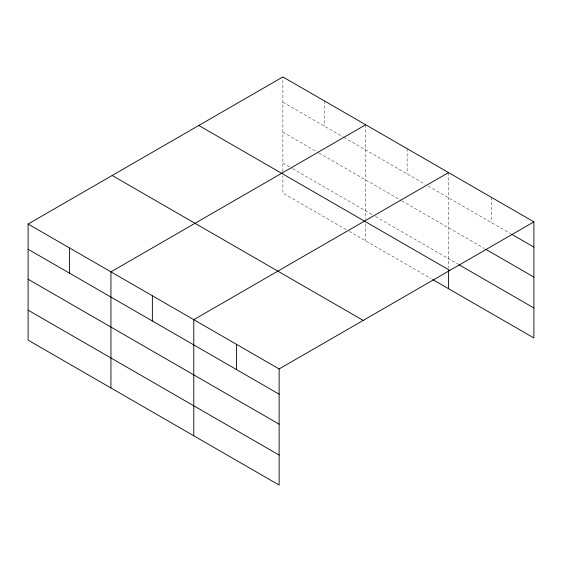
<?xml version="1.0" encoding="UTF-8"?>
<svg xmlns="http://www.w3.org/2000/svg" width="562" height="562" viewBox="0 0 562 562"><rect width="100%" height="100%" fill="white"/><g stroke="black" fill="none" stroke-linecap="round" stroke-linejoin="round"><path stroke-width="0.42" stroke-dasharray="2.81 2.11" d="M282.869 171.621L282.869 76.938M282.869 102.165L343.115 136.952M343.874 137.381L425.202 184.343M428.216 186.078L510.689 233.694M282.869 132.154L318.268 152.59M319.019 153.026L401.106 200.416M401.858 200.852L484.486 248.559M282.869 163.057L291.91 168.27M292.662 168.705L372.487 214.796M375.5 216.532L458.283 264.33M346.129 229.57L282.869 193.047L282.869 175.906M349.142 231.305L431.23 278.696M491.223 197.227L491.223 222.461M448.553 172.59L448.553 268.137M407.127 148.677L407.127 173.904M365.707 124.764L365.707 219.447M365.707 223.732L365.707 240.873M324.288 100.851L324.288 126.078"/><path stroke-width="0.84" d="M432.733 279.567L533.9 337.973L533.9 221.864L282.869 76.938L28.1 224.027L28.1 340.136L279.131 485.062L279.131 368.953L28.1 224.027M365.707 124.764L110.939 271.853L110.939 387.963M448.553 172.59L193.778 319.68L193.778 435.789M279.131 368.953L533.9 221.864M511.441 234.129L533.9 247.097M485.982 249.423L533.9 277.087M459.035 264.758L533.9 307.983M198.793 125.474L449.825 270.406M112.175 175.485L363.207 320.417M28.1 249.254L279.131 394.187M28.1 279.244L279.131 424.177M28.1 310.147L279.131 455.072M448.553 270.701L448.553 288.699M236.454 344.316L236.454 369.55M152.358 295.767L152.358 321M69.519 247.94L69.519 273.167"/></g></svg>
